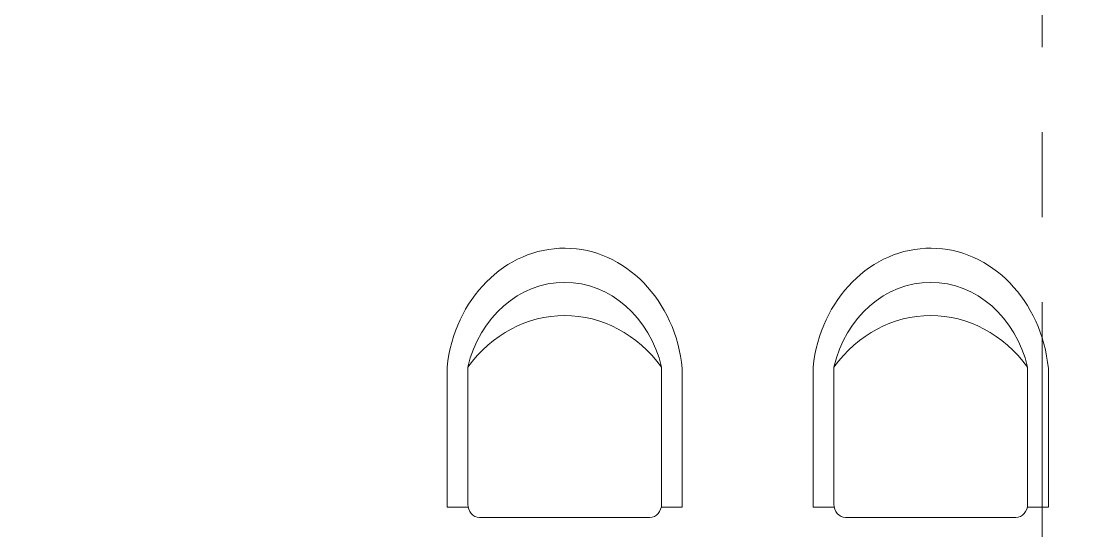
# Model space of a CAD drawing. Header units: centimetres. Extents: x 86156 to 91557, y -55119 to -48172.
# Drawn here: x 90123.5 to 90327.5, y -53544.8 to -53447.4 of the extents above; entities that cross this region are included whole.
import ezdxf

# ---------------------------------------------------------------- set-up
doc = ezdxf.new("R2010")
doc.units = ezdxf.units.CM
doc.header["$LTSCALE"] = 50
doc.header["$MEASUREMENT"] = 0
doc.linetypes.add('AXES', pattern=[2, 1.25, -0.25, 0.25, -0.25])
doc.layers.add('AXES', color=10, linetype='AXES')
for name, color, linetype, lineweight in [('BETON HACHURE', 253, 'Continuous', 13), ('MACONNERIE COUPE', 7, 'Continuous', 30), ('mobilimi', 8, 'Continuous', 9), ('WINDOWS', 21, 'Continuous', 5)]:
    doc.layers.add(name, color=color, linetype=linetype, lineweight=lineweight)

# ---------------------------------------------------------------- blocks, each defined once
blk = doc.blocks.new('A$Ccef6f35f')
at = {"layer": 'AXES', "lineweight": 5, "ltscale": 1.3}
blk.add_line((2040, -4150), (2040, -1058.41), dxfattribs=at)
blk = doc.blocks.new('1111')
at = {"layer": 'mobilimi'}
for p, q in [((7498090.66, 4737224.66), (7498067.1, 4737224.66)), ((7498090.66, 4737221.1), (7498090.66, 4737224.66)), ((7498090.15, 4737221.13), (7498066.85, 4737221.13)), ((7498092.44, 4737190.14), (7498092.44, 4737219.13)), ((7498090.15, 4737188.14), (7498066.85, 4737188.14)), ((7498090.66, 4737184.61), (7498090.66, 4737188.14)), ((7498090.66, 4737184.61), (7498066.85, 4737184.61))]:
    blk.add_line(p, q, dxfattribs=at)
for centre, major_axis, start_param, end_param in [((7498069.68, 4737204.62), (-23.08, 0), -1.458692, 1.447759), ((7498071.99, 4737204.63), (-19.57, 0), -1.304651, 1.304651), ((7498082.73, 4737204.63), (24.67, 0), 2.270248, 4.012938), ((7498090.15, 4737219.13), (-2.29, 0), 3.141593, 4.712389), ((7498090.15, 4737190.14), (2.29, 0), 4.712389, 6.283185)]:
    blk.add_ellipse(centre, major_axis=major_axis, ratio=0.87377, start_param=start_param, end_param=end_param, dxfattribs=at)

msp = doc.modelspace()

# ---------------------------------------------------------------- hatches: boundary and pattern name
at = {"layer": 'BETON HACHURE', "ltscale": 0.5, "transparency": 33554559}
h = msp.add_hatch(color=256, dxfattribs=at)
h.dxf.hatch_style = 1
h.paths.add_polyline_path([(89857.95, -49968.55), (89601.54, -49712.14), (89017.58, -49863.16), (88999.75, -49863.16), (88314.75, -49713.17), (88293.27, -49713.16), (87031.8, -49846.89), (86857.57, -50021.45), (86757.23, -51272.48), (86839.4, -52045.38), (86669.47, -52571.17), (86746.67, -53900.72), (86983.5, -54130.12), (88279.55, -54131.55), (88279.55, -54261.56), (89504.55, -54261.56), (89504.55, -54401.56), (90492.95, -54401.56), (90492.95, -51921.06), (89857.95, -51772.6)])
h.paths.add_polyline_path([(89837.95, -51788.46), (90472.95, -51936.92), (90472.95, -54381.56), (89524.55, -54381.56), (89524.55, -54241.56), (88299.55, -54241.56), (88299.55, -54111.57), (86991.6, -54110.13), (86766.18, -53891.78), (86689.65, -52573.76), (86859.73, -52047.49), (86777.31, -51272.22), (86876.91, -50030.38), (87040.95, -49866.03), (88294.32, -49733.16), (88312.58, -49733.17), (88997.58, -49883.16), (89020.13, -49883.16), (89595.48, -49734.36), (89837.95, -49976.84)], flags=16)
at = {"layer": 'WINDOWS'}
h = msp.add_hatch(color=140, dxfattribs=at)
h.dxf.hatch_style = 1
h.paths.add_polyline_path([(89018.83, -49872.96), (88998.69, -49872.96), (88313.69, -49722.97), (88293.78, -49722.96), (87036.29, -49856.27), (86867.05, -50025.82), (86767.07, -51272.35), (86849.36, -52046.42), (86679.36, -52572.44), (86756.23, -53896.34), (86987.47, -54120.32), (88289.35, -54121.76), (88289.35, -54251.76), (89514.35, -54251.76), (89514.35, -54391.76), (90483.15, -54391.76), (90483.15, -51928.83), (89848.15, -51780.37), (89848.15, -49972.61), (89598.57, -49723.03)])
h.paths.add_polyline_path([(89597.96, -49725.25), (89846.15, -49973.44), (89846.15, -51781.96), (90481.15, -51930.42), (90481.15, -54389.76), (89516.35, -54389.76), (89516.35, -54249.76), (88291.35, -54249.76), (88291.35, -54119.77), (86988.28, -54118.32), (86758.18, -53895.45), (86681.38, -52572.7), (86851.4, -52046.63), (86769.08, -51272.33), (86868.98, -50026.72), (87037.2, -49858.18), (88293.89, -49724.96), (88313.47, -49724.97), (88998.47, -49874.96), (89019.08, -49874.96)], flags=16)

# ---------------------------------------------------------------- block references
at = {"layer": 'MACONNERIE COUPE', "lineweight": 5, "ltscale": 0.5}
msp.add_blockref('A$Ccef6f35f', (88278.76, -50862.36), dxfattribs=at)
at = {"layer": 'mobilimi', "xscale": 1.123327195006823, "yscale": 1.123327195006823, "zscale": 1.123327195006823, "rotation": 270}
for p in [(-5231203.35, 8369268.85), (-5231133.35, 8369268.85)]:
    msp.add_blockref('1111', p, dxfattribs=at)

doc.saveas('drawing.dxf')
